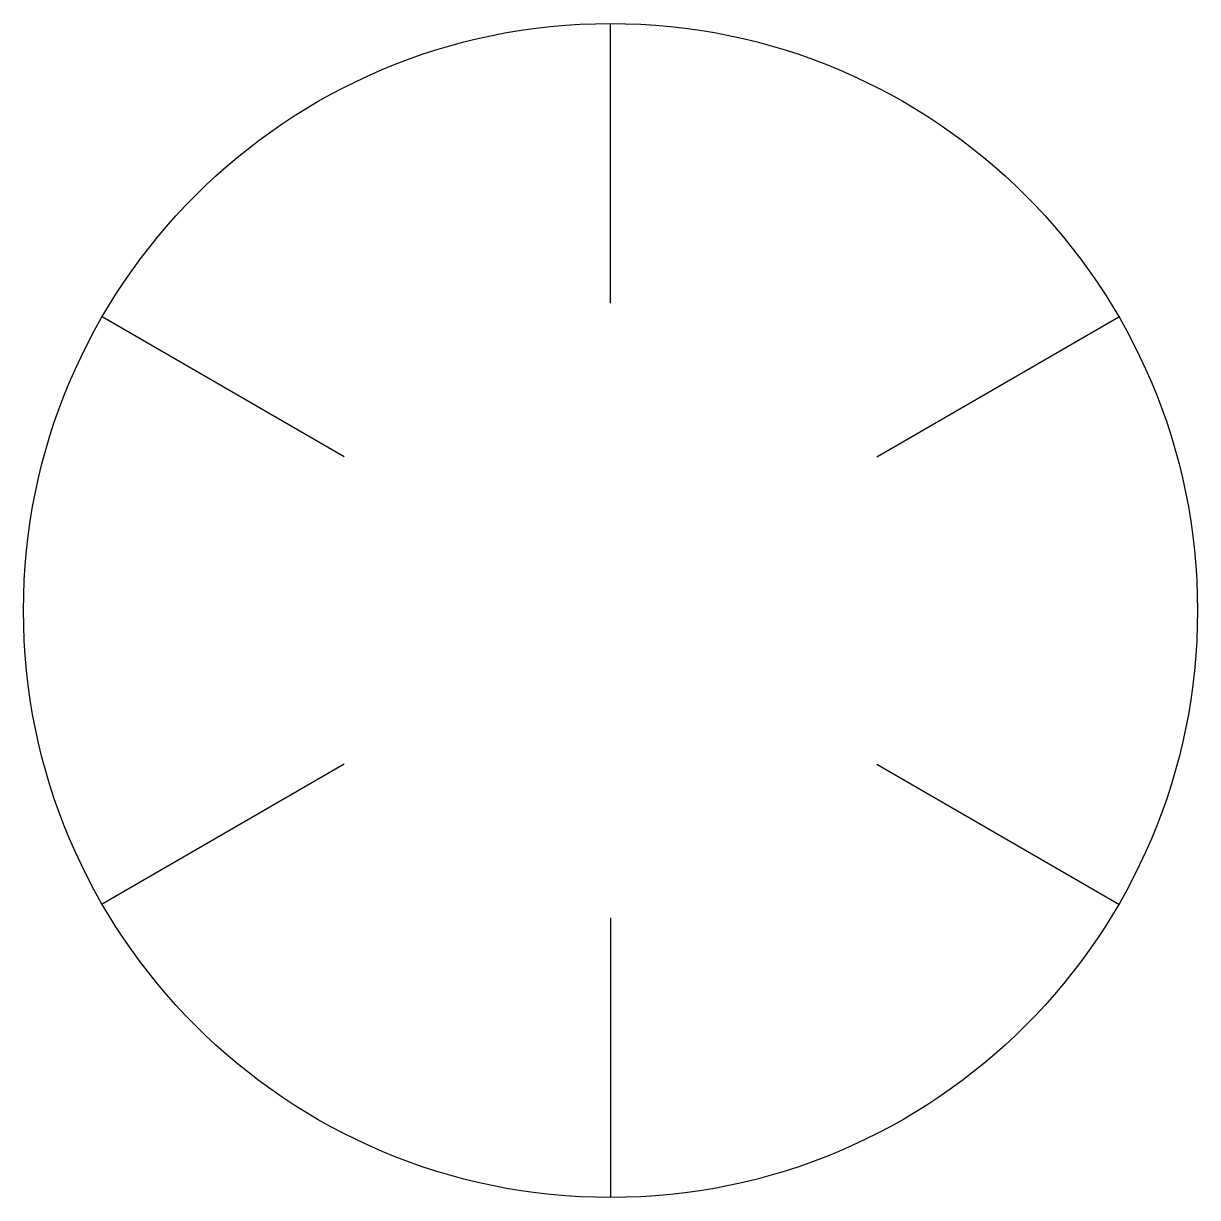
# Model space of a CAD drawing. Header units: millimetres. Extents: x -105 to 105, y -105 to 105.
import ezdxf

# ---------------------------------------------------------------- set-up
doc = ezdxf.new("R2010")
doc.units = ezdxf.units.MM
doc.layers.get('0').update_dxf_attribs({"linetype": 'CONTINUOUS'})

msp = doc.modelspace()

# ---------------------------------------------------------------- linework, layer by layer
for p, q in [((0, 55), (0, 105)), ((-47.63, 27.5), (-90.93, 52.5)), ((47.63, 27.5), (90.93, 52.5)), ((-47.63, -27.5), (-90.93, -52.5)), ((47.63, -27.5), (90.93, -52.5)), ((0, -55), (0, -105))]:
    msp.add_line(p, q)
msp.add_circle((0, 0), 105)

doc.saveas('drawing.dxf')
